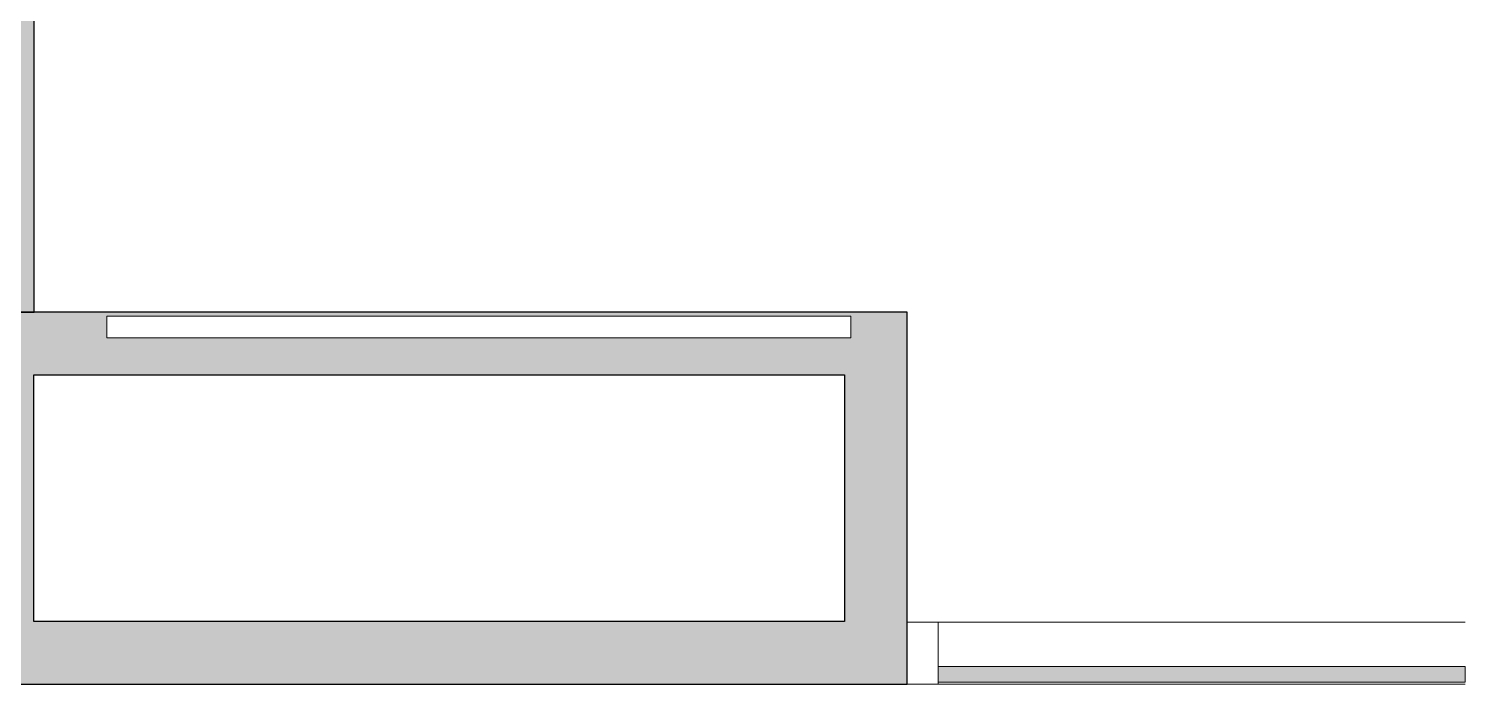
# Model space of a CAD drawing. Header units: millimetres. Extents: x 79795 to 317870, y -36033 to 97293.
# Drawn here: x 167772 to 170088, y 15107 to 16164 of the extents above; entities that cross this region are included whole.
import ezdxf

# ---------------------------------------------------------------- set-up
doc = ezdxf.new("R2010")
doc.units = ezdxf.units.MM
doc.header["$MEASUREMENT"] = 0
for name, color, linetype, lineweight in [('CSM-STL-XX-ZZ-M3-A-XXXX-00001_detached _19_04_21__rvt-1-Level 4$0$A-GLAZ-CURT', 7, 'CONTINUOUS', 9), ('CSM-STL-XX-ZZ-M3-A-XXXX-00001_detached _19_04_21__rvt-1-Level 4$0$A-GLAZ-CWMG', 7, 'CONTINUOUS', 9), ('CSM-STL-XX-ZZ-M3-A-XXXX-00001_detached _19_04_21__rvt-1-Level 4$0$A-WALL-PATT', 7, 'CONTINUOUS', 9), ('CSM-STL-XX-ZZ-M3-A-XXXX-00001_detached _19_04_21__rvt-1-Level 4$0$I-FURN', 8, 'CONTINUOUS', 9), ('CSM-STL-XX-ZZ-M3-A-XXXX-00001_detached _19_04_21__rvt-1-Level 4$0$I-WALL', 7, 'CONTINUOUS', 9)]:
    doc.layers.add(name, color=color, linetype=linetype, lineweight=lineweight)

msp = doc.modelspace()

# ---------------------------------------------------------------- hatches: boundary and pattern name
at = {"layer": 'CSM-STL-XX-ZZ-M3-A-XXXX-00001_detached _19_04_21__rvt-1-Level 4$0$A-GLAZ-CURT'}
msp.add_hatch(color=256, dxfattribs=at).paths.add_polyline_path([(170088.1, 15110.8), (170088.1, 15135.8), (169238.1, 15135.8), (169238.1, 15110.8), (169532.2, 15110.8)], flags=0)
at = {"layer": 'CSM-STL-XX-ZZ-M3-A-XXXX-00001_detached _19_04_21__rvt-1-Level 4$0$A-WALL-PATT'}
for points in [[(167780.8, 15707.3), (167780.8, 26805.3), (167678.8, 26805.3), (167678.8, 15707.3)], [(167779.8, 15208.3), (167779.8, 15606.3), (167678.8, 15606.3), (167678.8, 15208.3)], [(169188.1, 15208.3), (169188.1, 15606.3), (169087.1, 15606.3), (169087.1, 15208.3)], [(169188.1, 15107.3), (169188.1, 15208.3), (167678.8, 15208.3), (167678.8, 15107.3)]]:
    msp.add_hatch(color=256, dxfattribs=at).paths.add_polyline_path(points, flags=0)
h = msp.add_hatch(color=256, dxfattribs=at)
h.paths.add_polyline_path([(169087.1, 15606.3), (169188.1, 15606.3), (169188.1, 15707.3), (167678.8, 15707.3), (167678.8, 15606.3), (167897.5, 15606.3)], flags=0)
h.paths.add_polyline_path([(169097.5, 15665.6), (167897.5, 15665.6), (167897.5, 15700.6), (169097.5, 15700.6)], flags=0)

# ---------------------------------------------------------------- linework, layer by layer
at = {"layer": 'CSM-STL-XX-ZZ-M3-A-XXXX-00001_detached _19_04_21__rvt-1-Level 4$0$A-GLAZ-CURT', "lineweight": 20}
for p, q in [((170088.1, 15135.8), (169238.1, 15135.8)), ((169238.1, 15135.8), (169238.1, 15110.8)), ((170088.1, 15110.8), (170088.1, 15135.8)), ((169238.1, 15110.8), (170088.1, 15110.8))]:
    msp.add_line(p, q, dxfattribs=at)
at = {"layer": 'CSM-STL-XX-ZZ-M3-A-XXXX-00001_detached _19_04_21__rvt-1-Level 4$0$A-GLAZ-CWMG', "lineweight": 20}
for p, q in [((169238.1, 15207.3), (169188.1, 15207.3)), ((169188.1, 15207.3), (169188.1, 15107.3)), ((169238.1, 15107.3), (169238.1, 15207.3)), ((169188.1, 15107.3), (169238.1, 15107.3))]:
    msp.add_line(p, q, dxfattribs=at)
at = {"layer": 'CSM-STL-XX-ZZ-M3-A-XXXX-00001_detached _19_04_21__rvt-1-Level 4$0$A-GLAZ-CWMG'}
for p, q in [((170088.1, 15207.3), (169238.1, 15207.3)), ((170088.1, 15107.3), (169238.1, 15107.3))]:
    msp.add_line(p, q, dxfattribs=at)
at = {"layer": 'CSM-STL-XX-ZZ-M3-A-XXXX-00001_detached _19_04_21__rvt-1-Level 4$0$I-FURN'}
for p, q in [((169097.5, 15700.6), (167897.5, 15700.6)), ((167897.5, 15700.6), (167897.5, 15665.6)), ((169097.5, 15665.6), (169097.5, 15700.6)), ((167897.5, 15665.6), (169097.5, 15665.6))]:
    msp.add_line(p, q, dxfattribs=at)
at = {"layer": 'CSM-STL-XX-ZZ-M3-A-XXXX-00001_detached _19_04_21__rvt-1-Level 4$0$I-WALL', "lineweight": 30}
for p, q in [((167780.8, 15707.3), (167780.8, 19407.3)), ((167678.8, 15707.3), (167780.8, 15707.3)), ((169188.1, 15707.3), (167678.8, 15707.3)), ((169188.1, 15606.3), (169188.1, 15707.3)), ((167779.8, 15606.3), (169087.1, 15606.3)), ((167779.8, 15208.3), (167779.8, 15606.3)), ((169087.1, 15606.3), (169087.1, 15208.3)), ((169188.1, 15208.3), (169188.1, 15606.3)), ((169087.1, 15208.3), (167779.8, 15208.3)), ((169188.1, 15107.3), (169188.1, 15208.3)), ((167678.8, 15107.3), (169188.1, 15107.3))]:
    msp.add_line(p, q, dxfattribs=at)

doc.saveas('drawing.dxf')
